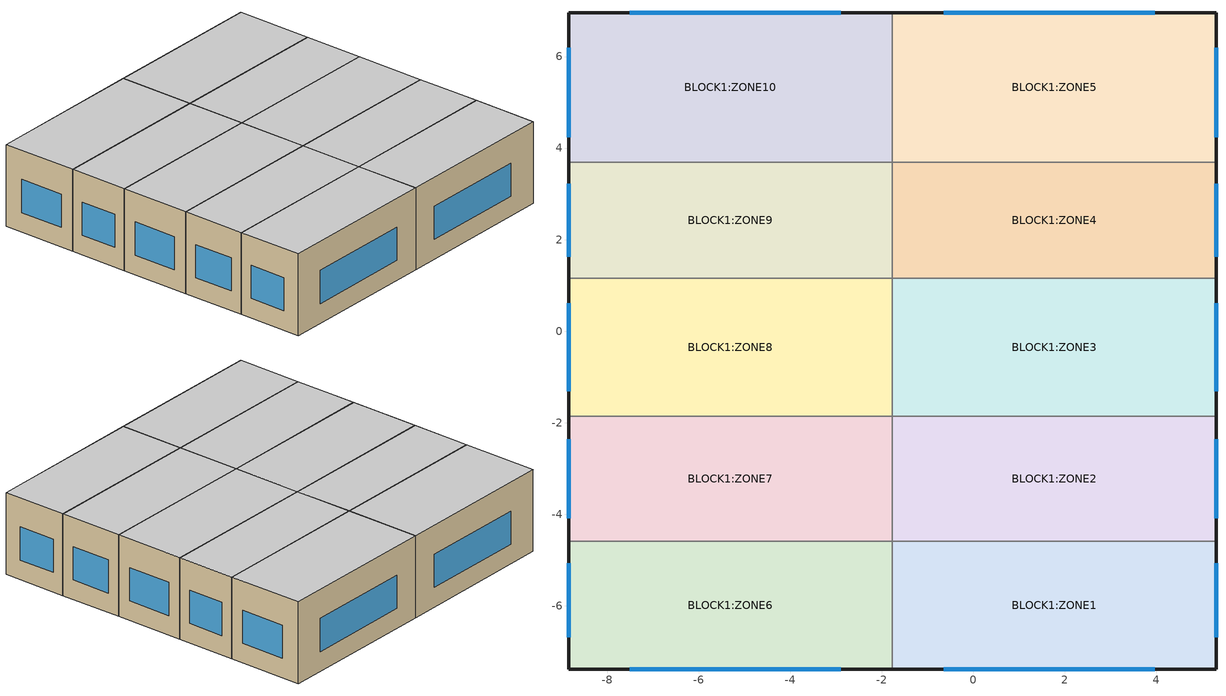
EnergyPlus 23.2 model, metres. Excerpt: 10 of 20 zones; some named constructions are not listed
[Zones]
BLOCK1:ZONE6
 floor ground (Project ground floor): -1.77,-7.38 -8.84,-7.38 -8.84,-4.59 -1.77,-4.59 z0
 wall outside (Project wall): -8.84,-4.59 -8.84,-7.38 -1.77,-7.38 z0:3.5
 wall to BLOCK1:ZONE1 (Project partition): -1.77,-7.38 -1.77,-4.59 z0:3.5
 wall to BLOCK1:ZONE7 (Project partition): -1.77,-4.59 -8.84,-4.59 z0:3.5
 window (Project external glazing - 1001): -8.84,-5.07 -8.84,-6.69 / -7.5,-7.38 -2.89,-7.38 z0.84:2.26
 ceiling to BLOCK2:ZONE6 (Project internal floor_Reversed): -8.84,-7.38 -1.77,-7.38 -1.77,-4.59 -8.84,-4.59 z3.5
BLOCK1:ZONE1
 floor ground (Project ground floor): 5.3,-7.38 -1.77,-7.38 -1.77,-4.59 5.3,-4.59 z0
 wall outside (Project wall): -1.77,-7.38 5.3,-7.38 5.3,-4.59 z0:3.5
 wall to BLOCK1:ZONE2 (Project partition): 5.3,-4.59 -1.77,-4.59 z0:3.5
 window (Project external glazing - 1001): 5.3,-6.69 5.3,-5.07 / -0.65,-7.38 3.96,-7.38 z0.84:2.26
 ceiling to BLOCK2:ZONE1 (Project internal floor_Reversed): -1.77,-7.38 5.3,-7.38 5.3,-4.59 -1.77,-4.59 z3.5
BLOCK1:ZONE7
 floor ground (Project ground floor): -1.77,-4.59 -8.84,-4.59 -8.84,-1.86 -1.77,-1.86 z0
 wall outside (Project wall): -8.84,-1.86 -8.84,-4.59 z0:3.5
 wall to BLOCK1:ZONE2 (Project partition): -1.77,-4.59 -1.77,-1.86 z0:3.5
 wall to BLOCK1:ZONE8 (Project partition): -1.77,-1.86 -8.84,-1.86 z0:3.5
 window (Project external glazing - 1001): -8.84,-2.36 -8.84,-4.09 z0.84:2.26
 ceiling to BLOCK2:ZONE7 (Project internal floor_Reversed): -8.84,-4.59 -1.77,-4.59 -1.77,-1.86 -8.84,-1.86 z3.5
BLOCK1:ZONE2
 floor ground (Project ground floor): 5.3,-4.59 -1.77,-4.59 -1.77,-1.86 5.3,-1.86 z0
 wall outside (Project wall): 5.3,-4.59 5.3,-1.86 z0:3.5
 wall to BLOCK1:ZONE3 (Project partition): 5.3,-1.86 -1.77,-1.86 z0:3.5
 window (Project external glazing - 1001): 5.3,-4.09 5.3,-2.36 z0.84:2.26
 ceiling to BLOCK2:ZONE2 (Project internal floor_Reversed): -1.77,-4.59 5.3,-4.59 5.3,-1.86 -1.77,-1.86 z3.5
BLOCK1:ZONE8
 floor ground (Project ground floor): -1.77,-1.86 -8.84,-1.86 -8.84,1.16 -1.77,1.16 z0
 wall outside (Project wall): -8.84,1.16 -8.84,-1.86 z0:3.5
 wall to BLOCK1:ZONE3 (Project partition): -1.77,-1.86 -1.77,1.16 z0:3.5
 wall to BLOCK1:ZONE9 (Project partition): -1.77,1.16 -8.84,1.16 z0:3.5
 window (Project external glazing - 1001): -8.84,0.61 -8.84,-1.31 z0.84:2.26
 ceiling to BLOCK2:ZONE8 (Project internal floor_Reversed): -8.84,-1.86 -1.77,-1.86 -1.77,1.16 -8.84,1.16 z3.5
BLOCK1:ZONE3
 floor ground (Project ground floor): 5.3,-1.86 -1.77,-1.86 -1.77,1.16 5.3,1.16 z0
 wall outside (Project wall): 5.3,-1.86 5.3,1.16 z0:3.5
 wall to BLOCK1:ZONE4 (Project partition): 5.3,1.16 -1.77,1.16 z0:3.5
 window (Project external glazing - 1001): 5.3,-1.31 5.3,0.61 z0.84:2.26
 ceiling to BLOCK2:ZONE3 (Project internal floor_Reversed): -1.77,-1.86 5.3,-1.86 5.3,1.16 -1.77,1.16 z3.5
BLOCK1:ZONE9
 floor ground (Project ground floor): -1.77,1.16 -8.84,1.16 -8.84,3.69 -1.77,3.69 z0
 wall outside (Project wall): -8.84,3.69 -8.84,1.16 z0:3.5
 wall to BLOCK1:ZONE4 (Project partition): -1.77,1.16 -1.77,3.69 z0:3.5
 wall to BLOCK1:ZONE10 (Project partition): -1.77,3.69 -8.84,3.69 z0:3.5
 window (Project external glazing - 1001): -8.84,3.22 -8.84,1.63 z0.84:2.26
 ceiling to BLOCK2:ZONE9 (Project internal floor_Reversed): -8.84,1.16 -1.77,1.16 -1.77,3.69 -8.84,3.69 z3.5
BLOCK1:ZONE4
 floor ground (Project ground floor): 5.3,1.16 -1.77,1.16 -1.77,3.69 5.3,3.69 z0
 wall outside (Project wall): 5.3,1.16 5.3,3.69 z0:3.5
 wall to BLOCK1:ZONE5 (Project partition): 5.3,3.69 -1.77,3.69 z0:3.5
 window (Project external glazing - 1001): 5.3,1.63 5.3,3.22 z0.84:2.26
 ceiling to BLOCK2:ZONE4 (Project internal floor_Reversed): -1.77,1.16 5.3,1.16 5.3,3.69 -1.77,3.69 z3.5
BLOCK1:ZONE10
 floor ground (Project ground floor): -1.77,3.69 -8.84,3.69 -8.84,6.96 -1.77,6.96 z0
 wall outside (Project wall): -1.77,6.96 -8.84,6.96 -8.84,3.69 z0:3.5
 wall to BLOCK1:ZONE5 (Project partition): -1.77,3.69 -1.77,6.96 z0:3.5
 window (Project external glazing - 1001): -2.89,6.96 -7.5,6.96 / -8.84,6.19 -8.84,4.24 z0.84:2.26
 ceiling to BLOCK2:ZONE10 (Project internal floor_Reversed): -8.84,3.69 -1.77,3.69 -1.77,6.96 -8.84,6.96 z3.5
BLOCK1:ZONE5
 floor ground (Project ground floor): 5.3,3.69 -1.77,3.69 -1.77,6.96 5.3,6.96 z0
 wall outside (Project wall): 5.3,3.69 5.3,6.96 -1.77,6.96 z0:3.5
 window (Project external glazing - 1001): 5.3,4.24 5.3,6.19 / 3.96,6.96 -0.65,6.96 z0.84:2.26
 ceiling to BLOCK2:ZONE5 (Project internal floor_Reversed): -1.77,3.69 5.3,3.69 5.3,6.96 -1.77,6.96 z3.5
[ENERGYMANAGEMENTSYSTEM:PROGRAM]
SetGeoVarBLOCK2_ZONE2: set ZoneFloorArea_BLOCK2_ZONE2 = ZFA_BLOCK2_ZONE2/2; set ZoneAirVolume_BLOCK2_ZONE2 = ZAV_BLOCK2_ZONE2/2
CountHoursNoApp_BLOCK2_ZONE8: if (BLOCK2_ZONE8_OpT <= ACSTnoTol); if (BLOCK2_ZONE8_OpT >= AHSTnoTol); set ComfHoursNoApp_BLOCK2_ZONE8 = 1*ZoneTimeStep; if Occ_count_BLOCK2_ZONE8; set OccComfHoursNoApp_BLOCK2_ZONE8 = 1*ZoneTimeStep; else; set OccComfHoursNoApp_BLOCK2_ZONE8 = 0; endif; else; set ComfHoursNoApp_BLOCK2_ZONE8 = 0; endif; else; set ComfHoursNoApp_BLOCK2_ZONE8 = 0; endif; if Occ_count_BLOCK2_ZONE8 > 0; set OccHours_BLOCK2_ZONE8 = 1*ZoneTimeStep; else; set OccHours_BLOCK2_ZONE8 = 0; endif
SetGeoVarBLOCK2_ZONE8: set ZoneFloorArea_BLOCK2_ZONE8 = ZFA_BLOCK2_ZONE8/2; set ZoneAirVolume_BLOCK2_ZONE8 = ZAV_BLOCK2_ZONE8/2
CountHoursNoApp_BLOCK2_ZONE3: if (BLOCK2_ZONE3_OpT <= ACSTnoTol); if (BLOCK2_ZONE3_OpT >= AHSTnoTol); set ComfHoursNoApp_BLOCK2_ZONE3 = 1*ZoneTimeStep; if Occ_count_BLOCK2_ZONE3; set OccComfHoursNoApp_BLOCK2_ZONE3 = 1*ZoneTimeStep; else; set OccComfHoursNoApp_BLOCK2_ZONE3 = 0; endif; else; set ComfHoursNoApp_BLOCK2_ZONE3 = 0; endif; else; set ComfHoursNoApp_BLOCK2_ZONE3 = 0; endif; if Occ_count_BLOCK2_ZONE3 > 0; set OccHours_BLOCK2_ZONE3 = 1*ZoneTimeStep; else; set OccHours_BLOCK2_ZONE3 = 0; endif
SetGeoVarBLOCK2_ZONE3: set ZoneFloorArea_BLOCK2_ZONE3 = ZFA_BLOCK2_ZONE3/2; set ZoneAirVolume_BLOCK2_ZONE3 = ZAV_BLOCK2_ZONE3/2
CountHoursNoApp_BLOCK2_ZONE9: if (BLOCK2_ZONE9_OpT <= ACSTnoTol); if (BLOCK2_ZONE9_OpT >= AHSTnoTol); set ComfHoursNoApp_BLOCK2_ZONE9 = 1*ZoneTimeStep; if Occ_count_BLOCK2_ZONE9; set OccComfHoursNoApp_BLOCK2_ZONE9 = 1*ZoneTimeStep; else; set OccComfHoursNoApp_BLOCK2_ZONE9 = 0; endif; else; set ComfHoursNoApp_BLOCK2_ZONE9 = 0; endif; else; set ComfHoursNoApp_BLOCK2_ZONE9 = 0; endif; if Occ_count_BLOCK2_ZONE9 > 0; set OccHours_BLOCK2_ZONE9 = 1*ZoneTimeStep; else; set OccHours_BLOCK2_ZONE9 = 0; endif
SetGeoVarBLOCK2_ZONE9: set ZoneFloorArea_BLOCK2_ZONE9 = ZFA_BLOCK2_ZONE9/2; set ZoneAirVolume_BLOCK2_ZONE9 = ZAV_BLOCK2_ZONE9/2
CountHoursNoApp_BLOCK2_ZONE4: if (BLOCK2_ZONE4_OpT <= ACSTnoTol); if (BLOCK2_ZONE4_OpT >= AHSTnoTol); set ComfHoursNoApp_BLOCK2_ZONE4 = 1*ZoneTimeStep; if Occ_count_BLOCK2_ZONE4; set OccComfHoursNoApp_BLOCK2_ZONE4 = 1*ZoneTimeStep; else; set OccComfHoursNoApp_BLOCK2_ZONE4 = 0; endif; else; set ComfHoursNoApp_BLOCK2_ZONE4 = 0; endif; else; set ComfHoursNoApp_BLOCK2_ZONE4 = 0; endif; if Occ_count_BLOCK2_ZONE4 > 0; set OccHours_BLOCK2_ZONE4 = 1*ZoneTimeStep; else; set OccHours_BLOCK2_ZONE4 = 0; endif
SetGeoVarBLOCK2_ZONE4: set ZoneFloorArea_BLOCK2_ZONE4 = ZFA_BLOCK2_ZONE4/2; set ZoneAirVolume_BLOCK2_ZONE4 = ZAV_BLOCK2_ZONE4/2
CountHoursNoApp_BLOCK2_ZONE10: if (BLOCK2_ZONE10_OpT <= ACSTnoTol); if (BLOCK2_ZONE10_OpT >= AHSTnoTol); set ComfHoursNoApp_BLOCK2_ZONE10 = 1*ZoneTimeStep; if Occ_count_BLOCK2_ZONE10; set OccComfHoursNoApp_BLOCK2_ZONE10 = 1*ZoneTimeStep; else; set OccComfHoursNoApp_BLOCK2_ZONE10 = 0; endif; else; set ComfHoursNoApp_BLOCK2_ZONE10 = 0; endif; else; set ComfHoursNoApp_BLOCK2_ZONE10 = 0; endif; if Occ_count_BLOCK2_ZONE10 > 0; set OccHours_BLOCK2_ZONE10 = 1*ZoneTimeStep; else; set OccHours_BLOCK2_ZONE10 = 0; endif
SetGeoVarBLOCK2_ZONE10: set ZoneFloorArea_BLOCK2_ZONE10 = ZFA_BLOCK2_ZONE10/2; set ZoneAirVolume_BLOCK2_ZONE10 = ZAV_BLOCK2_ZONE10/2
CountHoursNoApp_BLOCK2_ZONE5: if (BLOCK2_ZONE5_OpT <= ACSTnoTol); if (BLOCK2_ZONE5_OpT >= AHSTnoTol); set ComfHoursNoApp_BLOCK2_ZONE5 = 1*ZoneTimeStep; if Occ_count_BLOCK2_ZONE5; set OccComfHoursNoApp_BLOCK2_ZONE5 = 1*ZoneTimeStep; else; set OccComfHoursNoApp_BLOCK2_ZONE5 = 0; endif; else; set ComfHoursNoApp_BLOCK2_ZONE5 = 0; endif; else; set ComfHoursNoApp_BLOCK2_ZONE5 = 0; endif; if Occ_count_BLOCK2_ZONE5 > 0; set OccHours_BLOCK2_ZONE5 = 1*ZoneTimeStep; else; set OccHours_BLOCK2_ZONE5 = 0; endif
SetGeoVarBLOCK2_ZONE5: set ZoneFloorArea_BLOCK2_ZONE5 = ZFA_BLOCK2_ZONE5/2; set ZoneAirVolume_BLOCK2_ZONE5 = ZAV_BLOCK2_ZONE5/2
SetInputData: set ComfStand = 2; set CAT = 80; set ComfMod = 3; set HVACmode = 2; set VentCtrl = 0; set VSToffset = 0.0; set MinOToffset = 50.0; set MaxWindSpeed = 50.0; set ACSTtol = -0.1; set AHSTtol = 0.1; set CoolSeasonStart = 121; set CoolSeasonEnd = 274
SetVOFinputData: set MaxTempDiffVOF = 7.5; set MinTempDiffVOF = 0; set MultiplierVOF = 0.25
SetVST: set MinOutTemp = roundedAHST - MinOToffset; if (VentCtrl == 0) || (VentCtrl==2); if ComfStand == 0; if (CurrentTime < 7); set VST = (roundedACST+roundedAHST)/2+VSToffset; elseif (CurrentTime < 15); set VST = 22.5+VSToffset; elseif (CurrentTime < 23); set VST = (roundedACST+roundedAHST)/2+VSToffset; elseif (CurrentTime < 24); set VST = (roundedACST+roundedAHST)/2+VSToffset; endif; elseif ComfStand == 1 || ComfStand == 10; if (RMOT >= AHSTall) && (RMOT <= ACSTaul); set VST = ComfTemp+VSToffset; else; set VST = (roundedACST+roundedAHST)/2+VSToffset; endif; elseif ComfStand == 4 || ComfStand == 5 || ComfStand == 6; if (PMOT >= AHSTall) && (PMOT <= ACSTaul); set VST = (roundedACST+roundedAHST)/2+VSToffset; else; set VST = 0; endif; else; if (PMOT >= AHSTall) && (PMOT <= ACSTaul); set VST = ComfTemp+VSToffset; else; set VST = (roundedACST+roundedAHST)/2+VSToffset; endif; endif; elseif (VentCtrl == 1) || (VentCtrl==3); set VST = roundedAHST+VSToffset; endif
ApplyAST_BLOCK1_ZONE6: if BLOCK1_ZONE6_CoolCoil==0; if BLOCK1_ZONE6_HeatCoil==0; set NoH_NoC_reqs = 1; else; set NoH_NoC_reqs = 0; endif; else; set NoH_NoC_reqs = 0; endif; if BLOCK1_ZONE6_OpT<roundedACST; if BLOCK1_ZONE6_WindSpeed <= MaxWindSpeed; if BLOCK1_ZONE6_OutT>MinOutTemp; if BLOCK1_ZONE6_OutT < BLOCK1_ZONE6_OpT; set meets_base_reqs = 1; else; set meets_base_reqs = 0; endif; else; set meets_base_reqs = 0; endif; else; set meets_base_reqs = 0; endif; else; set meets_base_reqs = 0; endif; if (NoH_NoC_reqs == 1) && (meets_base_reqs == 1); if BLOCK1_ZONE6_OpT>VST; set Ventilates_HVACmode2_BLOCK1_ZONE6 = 1; else; set Ventilates_HVACmode2_BLOCK1_ZONE6 = 0; endif; else; set Ventilates_HVACmode2_BLOCK1_ZONE6 = 0; endif; if VentCtrl == 0; if BLOCK1_ZONE6_OutT < BLOCK1_ZONE6_OpT; if BLOCK1_ZONE6_OutT>MinOutTemp; if BLOCK1_ZONE6_OpT > VST; if BLOCK1_ZONE6_WindSpeed <= MaxWindSpeed; set Ventilates_HVACmode1_BLOCK1_ZONE6 = 1; else; set Ventilates_HVACmode1_BLOCK1_ZONE6 = 0; endif; else; set Ventilates_HVACmode1_BLOCK1_ZONE6 = 0; endif; else; set Ventilates_HVACmode1_BLOCK1_ZONE6 = 0; endif; else; set Ventilates_HVACmode1_BLOCK1_ZONE6 = 0; endif; elseif VentCtrl == 1; if BLOCK1_ZONE6_OutT<BLOCK1_ZONE6_OpT; if BLOCK1_ZONE6_OutT>MinOutTemp; if BLOCK1_ZONE6_OpT > ACSTnoTol; if BLOCK1_ZONE6_WindSpeed <= MaxWindSpeed; set Ventilates_HVACmode1_BLOCK1_ZONE6 = 1; else; set Ventilates_HVACmode1_BLOCK1_ZONE6 = 0; endif; else; set Ventilates_HVACmode1_BLOCK1_ZONE6 = 0; endif; else; set Ventilates_HVACmode1_BLOCK1_ZONE6 = 0; endif; else; set Ventilates_HVACmode1_BLOCK1_ZONE6 = 0; endif; endif; if HVACmode == 0; if Occ_count_BLOCK1_ZONE6 == 0; Set ACST_Act_BLOCK1_ZONE6 = 100; Set AHST_Act_BLOCK1_ZONE6 = -100; else; set ACST_Act_BLOCK1_ZONE6 = roundedACST; set AHST_Act_BLOCK1_ZONE6 = roundedAHST; endif; elseif HVACmode == 1; Set ACST_Act_BLOCK1_ZONE6 = 100; Set AHST_Act_BLOCK1_ZONE6 = -100; if Ventilates_HVACmode1_BLOCK1_ZONE6 == 1 && Occ_count_BLOCK1_ZONE6 > 0; set VentHours_BLOCK1_ZONE6 = 1*ZoneTimeStep; else; set VentHours_BLOCK1_ZONE6 = 0; endif; elseif HVACmode == 2; if Occ_count_BLOCK1_ZONE6 == 0; Set ACST_Act_BLOCK1_ZONE6 = 100; Set AHST_Act_BLOCK1_ZONE6 = -100; set VentHours_BLOCK1_ZONE6 = 0; else; if Ventilates_HVACmode2_BLOCK1_ZONE6 == 1; set VentHours_BLOCK1_ZONE6 = 1*ZoneTimeStep; elseif Ventilates_HVACmode2_BLOCK1_ZONE6 == 0; set VentHours_BLOCK1_ZONE6 = 0; set ACST_Act_BLOCK1_ZONE6 = roundedACST; set AHST_Act_BLOCK1_ZONE6 = roundedAHST; endif; endif; endif
ApplyAST_BLOCK1_ZONE1; ApplyAST_BLOCK1_ZONE1: if BLOCK1_ZONE1_CoolCoil==0; if BLOCK1_ZONE1_HeatCoil==0; set NoH_NoC_reqs = 1; else; set NoH_NoC_reqs = 0; endif; else; set NoH_NoC_reqs = 0; endif; if BLOCK1_ZONE1_OpT<roundedACST; if BLOCK1_ZONE1_WindSpeed <= MaxWindSpeed; if BLOCK1_ZONE1_OutT>MinOutTemp; if BLOCK1_ZONE1_OutT < BLOCK1_ZONE1_OpT; set meets_base_reqs = 1; else; set meets_base_reqs = 0; endif; else; set meets_base_reqs = 0; endif; else; set meets_base_reqs = 0; endif; else; set meets_base_reqs = 0; endif; if (NoH_NoC_reqs == 1) && (meets_base_reqs == 1); if BLOCK1_ZONE1_OpT>VST; set Ventilates_HVACmode2_BLOCK1_ZONE1 = 1; else; set Ventilates_HVACmode2_BLOCK1_ZONE1 = 0; endif; else; set Ventilates_HVACmode2_BLOCK1_ZONE1 = 0; endif; if VentCtrl == 0; if BLOCK1_ZONE1_OutT < BLOCK1_ZONE1_OpT; if BLOCK1_ZONE1_OutT>MinOutTemp; if BLOCK1_ZONE1_OpT > VST; if BLOCK1_ZONE1_WindSpeed <= MaxWindSpeed; set Ventilates_HVACmode1_BLOCK1_ZONE1 = 1; else; set Ventilates_HVACmode1_BLOCK1_ZONE1 = 0; endif; else; set Ventilates_HVACmode1_BLOCK1_ZONE1 = 0; endif; else; set Ventilates_HVACmode1_BLOCK1_ZONE1 = 0; endif; else; set Ventilates_HVACmode1_BLOCK1_ZONE1 = 0; endif; elseif VentCtrl == 1; if BLOCK1_ZONE1_OutT<BLOCK1_ZONE1_OpT; if BLOCK1_ZONE1_OutT>MinOutTemp; if BLOCK1_ZONE1_OpT > ACSTnoTol; if BLOCK1_ZONE1_WindSpeed <= MaxWindSpeed; set Ventilates_HVACmode1_BLOCK1_ZONE1 = 1; else; set Ventilates_HVACmode1_BLOCK1_ZONE1 = 0; endif; else; set Ventilates_HVACmode1_BLOCK1_ZONE1 = 0; endif; else; set Ventilates_HVACmode1_BLOCK1_ZONE1 = 0; endif; else; set Ventilates_HVACmode1_BLOCK1_ZONE1 = 0; endif; endif; if HVACmode == 0; if Occ_count_BLOCK1_ZONE1 == 0; Set ACST_Act_BLOCK1_ZONE1 = 100; Set AHST_Act_BLOCK1_ZONE1 = -100; else; set ACST_Act_BLOCK1_ZONE1 = roundedACST; set AHST_Act_BLOCK1_ZONE1 = roundedAHST; endif; elseif HVACmode == 1; Set ACST_Act_BLOCK1_ZONE1 = 100; Set AHST_Act_BLOCK1_ZONE1 = -100; if Ventilates_HVACmode1_BLOCK1_ZONE1 == 1 && Occ_count_BLOCK1_ZONE1 > 0; set VentHours_BLOCK1_ZONE1 = 1*ZoneTimeStep; else; set VentHours_BLOCK1_ZONE1 = 0; endif; elseif HVACmode == 2; if Occ_count_BLOCK1_ZONE1 == 0; Set ACST_Act_BLOCK1_ZONE1 = 100; Set AHST_Act_BLOCK1_ZONE1 = -100; set VentHours_BLOCK1_ZONE1 = 0; else; if Ventilates_HVACmode2_BLOCK1_ZONE1 == 1; set VentHours_BLOCK1_ZONE1 = 1*ZoneTimeStep; elseif Ventilates_HVACmode2_BLOCK1_ZONE1 == 0; set VentHours_BLOCK1_ZONE1 = 0; set ACST_Act_BLOCK1_ZONE1 = roundedACST; set AHST_Act_BLOCK1_ZONE1 = roundedAHST; endif; endif; endif
ApplyAST_BLOCK1_ZONE7: if BLOCK1_ZONE7_CoolCoil==0; if BLOCK1_ZONE7_HeatCoil==0; set NoH_NoC_reqs = 1; else; set NoH_NoC_reqs = 0; endif; else; set NoH_NoC_reqs = 0; endif; if BLOCK1_ZONE7_OpT<roundedACST; if BLOCK1_ZONE7_WindSpeed <= MaxWindSpeed; if BLOCK1_ZONE7_OutT>MinOutTemp; if BLOCK1_ZONE7_OutT < BLOCK1_ZONE7_OpT; set meets_base_reqs = 1; else; set meets_base_reqs = 0; endif; else; set meets_base_reqs = 0; endif; else; set meets_base_reqs = 0; endif; else; set meets_base_reqs = 0; endif; if (NoH_NoC_reqs == 1) && (meets_base_reqs == 1); if BLOCK1_ZONE7_OpT>VST; set Ventilates_HVACmode2_BLOCK1_ZONE7 = 1; else; set Ventilates_HVACmode2_BLOCK1_ZONE7 = 0; endif; else; set Ventilates_HVACmode2_BLOCK1_ZONE7 = 0; endif; if VentCtrl == 0; if BLOCK1_ZONE7_OutT < BLOCK1_ZONE7_OpT; if BLOCK1_ZONE7_OutT>MinOutTemp; if BLOCK1_ZONE7_OpT > VST; if BLOCK1_ZONE7_WindSpeed <= MaxWindSpeed; set Ventilates_HVACmode1_BLOCK1_ZONE7 = 1; else; set Ventilates_HVACmode1_BLOCK1_ZONE7 = 0; endif; else; set Ventilates_HVACmode1_BLOCK1_ZONE7 = 0; endif; else; set Ventilates_HVACmode1_BLOCK1_ZONE7 = 0; endif; else; set Ventilates_HVACmode1_BLOCK1_ZONE7 = 0; endif; elseif VentCtrl == 1; if BLOCK1_ZONE7_OutT<BLOCK1_ZONE7_OpT; if BLOCK1_ZONE7_OutT>MinOutTemp; if BLOCK1_ZONE7_OpT > ACSTnoTol; if BLOCK1_ZONE7_WindSpeed <= MaxWindSpeed; set Ventilates_HVACmode1_BLOCK1_ZONE7 = 1; else; set Ventilates_HVACmode1_BLOCK1_ZONE7 = 0; endif; else; set Ventilates_HVACmode1_BLOCK1_ZONE7 = 0; endif; else; set Ventilates_HVACmode1_BLOCK1_ZONE7 = 0; endif; else; set Ventilates_HVACmode1_BLOCK1_ZONE7 = 0; endif; endif; if HVACmode == 0; if Occ_count_BLOCK1_ZONE7 == 0; Set ACST_Act_BLOCK1_ZONE7 = 100; Set AHST_Act_BLOCK1_ZONE7 = -100; else; set ACST_Act_BLOCK1_ZONE7 = roundedACST; set AHST_Act_BLOCK1_ZONE7 = roundedAHST; endif; elseif HVACmode == 1; Set ACST_Act_BLOCK1_ZONE7 = 100; Set AHST_Act_BLOCK1_ZONE7 = -100; if Ventilates_HVACmode1_BLOCK1_ZONE7 == 1 && Occ_count_BLOCK1_ZONE7 > 0; set VentHours_BLOCK1_ZONE7 = 1*ZoneTimeStep; else; set VentHours_BLOCK1_ZONE7 = 0; endif; elseif HVACmode == 2; if Occ_count_BLOCK1_ZONE7 == 0; Set ACST_Act_BLOCK1_ZONE7 = 100; Set AHST_Act_BLOCK1_ZONE7 = -100; set VentHours_BLOCK1_ZONE7 = 0; else; if Ventilates_HVACmode2_BLOCK1_ZONE7 == 1; set VentHours_BLOCK1_ZONE7 = 1*ZoneTimeStep; elseif Ventilates_HVACmode2_BLOCK1_ZONE7 == 0; set VentHours_BLOCK1_ZONE7 = 0; set ACST_Act_BLOCK1_ZONE7 = roundedACST; set AHST_Act_BLOCK1_ZONE7 = roundedAHST; endif; endif; endif
ApplyAST_BLOCK1_ZONE2: if BLOCK1_ZONE2_CoolCoil==0; if BLOCK1_ZONE2_HeatCoil==0; set NoH_NoC_reqs = 1; else; set NoH_NoC_reqs = 0; endif; else; set NoH_NoC_reqs = 0; endif; if BLOCK1_ZONE2_OpT<roundedACST; if BLOCK1_ZONE2_WindSpeed <= MaxWindSpeed; if BLOCK1_ZONE2_OutT>MinOutTemp; if BLOCK1_ZONE2_OutT < BLOCK1_ZONE2_OpT; set meets_base_reqs = 1; else; set meets_base_reqs = 0; endif; else; set meets_base_reqs = 0; endif; else; set meets_base_reqs = 0; endif; else; set meets_base_reqs = 0; endif; if (NoH_NoC_reqs == 1) && (meets_base_reqs == 1); if BLOCK1_ZONE2_OpT>VST; set Ventilates_HVACmode2_BLOCK1_ZONE2 = 1; else; set Ventilates_HVACmode2_BLOCK1_ZONE2 = 0; endif; else; set Ventilates_HVACmode2_BLOCK1_ZONE2 = 0; endif; if VentCtrl == 0; if BLOCK1_ZONE2_OutT < BLOCK1_ZONE2_OpT; if BLOCK1_ZONE2_OutT>MinOutTemp; if BLOCK1_ZONE2_OpT > VST; if BLOCK1_ZONE2_WindSpeed <= MaxWindSpeed; set Ventilates_HVACmode1_BLOCK1_ZONE2 = 1; else; set Ventilates_HVACmode1_BLOCK1_ZONE2 = 0; endif; else; set Ventilates_HVACmode1_BLOCK1_ZONE2 = 0; endif; else; set Ventilates_HVACmode1_BLOCK1_ZONE2 = 0; endif; else; set Ventilates_HVACmode1_BLOCK1_ZONE2 = 0; endif; elseif VentCtrl == 1; if BLOCK1_ZONE2_OutT<BLOCK1_ZONE2_OpT; if BLOCK1_ZONE2_OutT>MinOutTemp; if BLOCK1_ZONE2_OpT > ACSTnoTol; if BLOCK1_ZONE2_WindSpeed <= MaxWindSpeed; set Ventilates_HVACmode1_BLOCK1_ZONE2 = 1; else; set Ventilates_HVACmode1_BLOCK1_ZONE2 = 0; endif; else; set Ventilates_HVACmode1_BLOCK1_ZONE2 = 0; endif; else; set Ventilates_HVACmode1_BLOCK1_ZONE2 = 0; endif; else; set Ventilates_HVACmode1_BLOCK1_ZONE2 = 0; endif; endif; if HVACmode == 0; if Occ_count_BLOCK1_ZONE2 == 0; Set ACST_Act_BLOCK1_ZONE2 = 100; Set AHST_Act_BLOCK1_ZONE2 = -100; else; set ACST_Act_BLOCK1_ZONE2 = roundedACST; set AHST_Act_BLOCK1_ZONE2 = roundedAHST; endif; elseif HVACmode == 1; Set ACST_Act_BLOCK1_ZONE2 = 100; Set AHST_Act_BLOCK1_ZONE2 = -100; if Ventilates_HVACmode1_BLOCK1_ZONE2 == 1 && Occ_count_BLOCK1_ZONE2 > 0; set VentHours_BLOCK1_ZONE2 = 1*ZoneTimeStep; else; set VentHours_BLOCK1_ZONE2 = 0; endif; elseif HVACmode == 2; if Occ_count_BLOCK1_ZONE2 == 0; Set ACST_Act_BLOCK1_ZONE2 = 100; Set AHST_Act_BLOCK1_ZONE2 = -100; set VentHours_BLOCK1_ZONE2 = 0; else; if Ventilates_HVACmode2_BLOCK1_ZONE2 == 1; set VentHours_BLOCK1_ZONE2 = 1*ZoneTimeStep; elseif Ventilates_HVACmode2_BLOCK1_ZONE2 == 0; set VentHours_BLOCK1_ZONE2 = 0; set ACST_Act_BLOCK1_ZONE2 = roundedACST; set AHST_Act_BLOCK1_ZONE2 = roundedAHST; endif; endif; endif
ApplyAST_BLOCK1_ZONE8: if BLOCK1_ZONE8_CoolCoil==0; if BLOCK1_ZONE8_HeatCoil==0; set NoH_NoC_reqs = 1; else; set NoH_NoC_reqs = 0; endif; else; set NoH_NoC_reqs = 0; endif; if BLOCK1_ZONE8_OpT<roundedACST; if BLOCK1_ZONE8_WindSpeed <= MaxWindSpeed; if BLOCK1_ZONE8_OutT>MinOutTemp; if BLOCK1_ZONE8_OutT < BLOCK1_ZONE8_OpT; set meets_base_reqs = 1; else; set meets_base_reqs = 0; endif; else; set meets_base_reqs = 0; endif; else; set meets_base_reqs = 0; endif; else; set meets_base_reqs = 0; endif; if (NoH_NoC_reqs == 1) && (meets_base_reqs == 1); if BLOCK1_ZONE8_OpT>VST; set Ventilates_HVACmode2_BLOCK1_ZONE8 = 1; else; set Ventilates_HVACmode2_BLOCK1_ZONE8 = 0; endif; else; set Ventilates_HVACmode2_BLOCK1_ZONE8 = 0; endif; if VentCtrl == 0; if BLOCK1_ZONE8_OutT < BLOCK1_ZONE8_OpT; if BLOCK1_ZONE8_OutT>MinOutTemp; if BLOCK1_ZONE8_OpT > VST; if BLOCK1_ZONE8_WindSpeed <= MaxWindSpeed; set Ventilates_HVACmode1_BLOCK1_ZONE8 = 1; else; set Ventilates_HVACmode1_BLOCK1_ZONE8 = 0; endif; else; set Ventilates_HVACmode1_BLOCK1_ZONE8 = 0; endif; else; set Ventilates_HVACmode1_BLOCK1_ZONE8 = 0; endif; else; set Ventilates_HVACmode1_BLOCK1_ZONE8 = 0; endif; elseif VentCtrl == 1; if BLOCK1_ZONE8_OutT<BLOCK1_ZONE8_OpT; if BLOCK1_ZONE8_OutT>MinOutTemp; if BLOCK1_ZONE8_OpT > ACSTnoTol; if BLOCK1_ZONE8_WindSpeed <= MaxWindSpeed; set Ventilates_HVACmode1_BLOCK1_ZONE8 = 1; else; set Ventilates_HVACmode1_BLOCK1_ZONE8 = 0; endif; else; set Ventilates_HVACmode1_BLOCK1_ZONE8 = 0; endif; else; set Ventilates_HVACmode1_BLOCK1_ZONE8 = 0; endif; else; set Ventilates_HVACmode1_BLOCK1_ZONE8 = 0; endif; endif; if HVACmode == 0; if Occ_count_BLOCK1_ZONE8 == 0; Set ACST_Act_BLOCK1_ZONE8 = 100; Set AHST_Act_BLOCK1_ZONE8 = -100; else; set ACST_Act_BLOCK1_ZONE8 = roundedACST; set AHST_Act_BLOCK1_ZONE8 = roundedAHST; endif; elseif HVACmode == 1; Set ACST_Act_BLOCK1_ZONE8 = 100; Set AHST_Act_BLOCK1_ZONE8 = -100; if Ventilates_HVACmode1_BLOCK1_ZONE8 == 1 && Occ_count_BLOCK1_ZONE8 > 0; set VentHours_BLOCK1_ZONE8 = 1*ZoneTimeStep; else; set VentHours_BLOCK1_ZONE8 = 0; endif; elseif HVACmode == 2; if Occ_count_BLOCK1_ZONE8 == 0; Set ACST_Act_BLOCK1_ZONE8 = 100; Set AHST_Act_BLOCK1_ZONE8 = -100; set VentHours_BLOCK1_ZONE8 = 0; else; if Ventilates_HVACmode2_BLOCK1_ZONE8 == 1; set VentHours_BLOCK1_ZONE8 = 1*ZoneTimeStep; elseif Ventilates_HVACmode2_BLOCK1_ZONE8 == 0; set VentHours_BLOCK1_ZONE8 = 0; set ACST_Act_BLOCK1_ZONE8 = roundedACST; set AHST_Act_BLOCK1_ZONE8 = roundedAHST; endif; endif; endif
ApplyAST_BLOCK1_ZONE3: if BLOCK1_ZONE3_CoolCoil==0; if BLOCK1_ZONE3_HeatCoil==0; set NoH_NoC_reqs = 1; else; set NoH_NoC_reqs = 0; endif; else; set NoH_NoC_reqs = 0; endif; if BLOCK1_ZONE3_OpT<roundedACST; if BLOCK1_ZONE3_WindSpeed <= MaxWindSpeed; if BLOCK1_ZONE3_OutT>MinOutTemp; if BLOCK1_ZONE3_OutT < BLOCK1_ZONE3_OpT; set meets_base_reqs = 1; else; set meets_base_reqs = 0; endif; else; set meets_base_reqs = 0; endif; else; set meets_base_reqs = 0; endif; else; set meets_base_reqs = 0; endif; if (NoH_NoC_reqs == 1) && (meets_base_reqs == 1); if BLOCK1_ZONE3_OpT>VST; set Ventilates_HVACmode2_BLOCK1_ZONE3 = 1; else; set Ventilates_HVACmode2_BLOCK1_ZONE3 = 0; endif; else; set Ventilates_HVACmode2_BLOCK1_ZONE3 = 0; endif; if VentCtrl == 0; if BLOCK1_ZONE3_OutT < BLOCK1_ZONE3_OpT; if BLOCK1_ZONE3_OutT>MinOutTemp; if BLOCK1_ZONE3_OpT > VST; if BLOCK1_ZONE3_WindSpeed <= MaxWindSpeed; set Ventilates_HVACmode1_BLOCK1_ZONE3 = 1; else; set Ventilates_HVACmode1_BLOCK1_ZONE3 = 0; endif; else; set Ventilates_HVACmode1_BLOCK1_ZONE3 = 0; endif; else; set Ventilates_HVACmode1_BLOCK1_ZONE3 = 0; endif; else; set Ventilates_HVACmode1_BLOCK1_ZONE3 = 0; endif; elseif VentCtrl == 1; if BLOCK1_ZONE3_OutT<BLOCK1_ZONE3_OpT; if BLOCK1_ZONE3_OutT>MinOutTemp; if BLOCK1_ZONE3_OpT > ACSTnoTol; if BLOCK1_ZONE3_WindSpeed <= MaxWindSpeed; set Ventilates_HVACmode1_BLOCK1_ZONE3 = 1; else; set Ventilates_HVACmode1_BLOCK1_ZONE3 = 0; endif; else; set Ventilates_HVACmode1_BLOCK1_ZONE3 = 0; endif; else; set Ventilates_HVACmode1_BLOCK1_ZONE3 = 0; endif; else; set Ventilates_HVACmode1_BLOCK1_ZONE3 = 0; endif; endif; if HVACmode == 0; if Occ_count_BLOCK1_ZONE3 == 0; Set ACST_Act_BLOCK1_ZONE3 = 100; Set AHST_Act_BLOCK1_ZONE3 = -100; else; set ACST_Act_BLOCK1_ZONE3 = roundedACST; set AHST_Act_BLOCK1_ZONE3 = roundedAHST; endif; elseif HVACmode == 1; Set ACST_Act_BLOCK1_ZONE3 = 100; Set AHST_Act_BLOCK1_ZONE3 = -100; if Ventilates_HVACmode1_BLOCK1_ZONE3 == 1 && Occ_count_BLOCK1_ZONE3 > 0; set VentHours_BLOCK1_ZONE3 = 1*ZoneTimeStep; else; set VentHours_BLOCK1_ZONE3 = 0; endif; elseif HVACmode == 2; if Occ_count_BLOCK1_ZONE3 == 0; Set ACST_Act_BLOCK1_ZONE3 = 100; Set AHST_Act_BLOCK1_ZONE3 = -100; set VentHours_BLOCK1_ZONE3 = 0; else; if Ventilates_HVACmode2_BLOCK1_ZONE3 == 1; set VentHours_BLOCK1_ZONE3 = 1*ZoneTimeStep; elseif Ventilates_HVACmode2_BLOCK1_ZONE3 == 0; set VentHours_BLOCK1_ZONE3 = 0; set ACST_Act_BLOCK1_ZONE3 = roundedACST; set AHST_Act_BLOCK1_ZONE3 = roundedAHST; endif; endif; endif
ApplyAST_BLOCK1_ZONE9: if BLOCK1_ZONE9_CoolCoil==0; if BLOCK1_ZONE9_HeatCoil==0; set NoH_NoC_reqs = 1; else; set NoH_NoC_reqs = 0; endif; else; set NoH_NoC_reqs = 0; endif; if BLOCK1_ZONE9_OpT<roundedACST; if BLOCK1_ZONE9_WindSpeed <= MaxWindSpeed; if BLOCK1_ZONE9_OutT>MinOutTemp; if BLOCK1_ZONE9_OutT < BLOCK1_ZONE9_OpT; set meets_base_reqs = 1; else; set meets_base_reqs = 0; endif; else; set meets_base_reqs = 0; endif; else; set meets_base_reqs = 0; endif; else; set meets_base_reqs = 0; endif; if (NoH_NoC_reqs == 1) && (meets_base_reqs == 1); if BLOCK1_ZONE9_OpT>VST; set Ventilates_HVACmode2_BLOCK1_ZONE9 = 1; else; set Ventilates_HVACmode2_BLOCK1_ZONE9 = 0; endif; else; set Ventilates_HVACmode2_BLOCK1_ZONE9 = 0; endif; if VentCtrl == 0; if BLOCK1_ZONE9_OutT < BLOCK1_ZONE9_OpT; if BLOCK1_ZONE9_OutT>MinOutTemp; if BLOCK1_ZONE9_OpT > VST; if BLOCK1_ZONE9_WindSpeed <= MaxWindSpeed; set Ventilates_HVACmode1_BLOCK1_ZONE9 = 1; else; set Ventilates_HVACmode1_BLOCK1_ZONE9 = 0; endif; else; set Ventilates_HVACmode1_BLOCK1_ZONE9 = 0; endif; else; set Ventilates_HVACmode1_BLOCK1_ZONE9 = 0; endif; else; set Ventilates_HVACmode1_BLOCK1_ZONE9 = 0; endif; elseif VentCtrl == 1; if BLOCK1_ZONE9_OutT<BLOCK1_ZONE9_OpT; if BLOCK1_ZONE9_OutT>MinOutTemp; if BLOCK1_ZONE9_OpT > ACSTnoTol; if BLOCK1_ZONE9_WindSpeed <= MaxWindSpeed; set Ventilates_HVACmode1_BLOCK1_ZONE9 = 1; else; set Ventilates_HVACmode1_BLOCK1_ZONE9 = 0; endif; else; set Ventilates_HVACmode1_BLOCK1_ZONE9 = 0; endif; else; set Ventilates_HVACmode1_BLOCK1_ZONE9 = 0; endif; else; set Ventilates_HVACmode1_BLOCK1_ZONE9 = 0; endif; endif; if HVACmode == 0; if Occ_count_BLOCK1_ZONE9 == 0; Set ACST_Act_BLOCK1_ZONE9 = 100; Set AHST_Act_BLOCK1_ZONE9 = -100; else; set ACST_Act_BLOCK1_ZONE9 = roundedACST; set AHST_Act_BLOCK1_ZONE9 = roundedAHST; endif; elseif HVACmode == 1; Set ACST_Act_BLOCK1_ZONE9 = 100; Set AHST_Act_BLOCK1_ZONE9 = -100; if Ventilates_HVACmode1_BLOCK1_ZONE9 == 1 && Occ_count_BLOCK1_ZONE9 > 0; set VentHours_BLOCK1_ZONE9 = 1*ZoneTimeStep; else; set VentHours_BLOCK1_ZONE9 = 0; endif; elseif HVACmode == 2; if Occ_count_BLOCK1_ZONE9 == 0; Set ACST_Act_BLOCK1_ZONE9 = 100; Set AHST_Act_BLOCK1_ZONE9 = -100; set VentHours_BLOCK1_ZONE9 = 0; else; if Ventilates_HVACmode2_BLOCK1_ZONE9 == 1; set VentHours_BLOCK1_ZONE9 = 1*ZoneTimeStep; elseif Ventilates_HVACmode2_BLOCK1_ZONE9 == 0; set VentHours_BLOCK1_ZONE9 = 0; set ACST_Act_BLOCK1_ZONE9 = roundedACST; set AHST_Act_BLOCK1_ZONE9 = roundedAHST; endif; endif; endif
ApplyAST_BLOCK1_ZONE4: if BLOCK1_ZONE4_CoolCoil==0; if BLOCK1_ZONE4_HeatCoil==0; set NoH_NoC_reqs = 1; else; set NoH_NoC_reqs = 0; endif; else; set NoH_NoC_reqs = 0; endif; if BLOCK1_ZONE4_OpT<roundedACST; if BLOCK1_ZONE4_WindSpeed <= MaxWindSpeed; if BLOCK1_ZONE4_OutT>MinOutTemp; if BLOCK1_ZONE4_OutT < BLOCK1_ZONE4_OpT; set meets_base_reqs = 1; else; set meets_base_reqs = 0; endif; else; set meets_base_reqs = 0; endif; else; set meets_base_reqs = 0; endif; else; set meets_base_reqs = 0; endif; if (NoH_NoC_reqs == 1) && (meets_base_reqs == 1); if BLOCK1_ZONE4_OpT>VST; set Ventilates_HVACmode2_BLOCK1_ZONE4 = 1; else; set Ventilates_HVACmode2_BLOCK1_ZONE4 = 0; endif; else; set Ventilates_HVACmode2_BLOCK1_ZONE4 = 0; endif; if VentCtrl == 0; if BLOCK1_ZONE4_OutT < BLOCK1_ZONE4_OpT; if BLOCK1_ZONE4_OutT>MinOutTemp; if BLOCK1_ZONE4_OpT > VST; if BLOCK1_ZONE4_WindSpeed <= MaxWindSpeed; set Ventilates_HVACmode1_BLOCK1_ZONE4 = 1; else; set Ventilates_HVACmode1_BLOCK1_ZONE4 = 0; endif; else; set Ventilates_HVACmode1_BLOCK1_ZONE4 = 0; endif; else; set Ventilates_HVACmode1_BLOCK1_ZONE4 = 0; endif; else; set Ventilates_HVACmode1_BLOCK1_ZONE4 = 0; endif; elseif VentCtrl == 1; if BLOCK1_ZONE4_OutT<BLOCK1_ZONE4_OpT; if BLOCK1_ZONE4_OutT>MinOutTemp; if BLOCK1_ZONE4_OpT > ACSTnoTol; if BLOCK1_ZONE4_WindSpeed <= MaxWindSpeed; set Ventilates_HVACmode1_BLOCK1_ZONE4 = 1; else; set Ventilates_HVACmode1_BLOCK1_ZONE4 = 0; endif; else; set Ventilates_HVACmode1_BLOCK1_ZONE4 = 0; endif; else; set Ventilates_HVACmode1_BLOCK1_ZONE4 = 0; endif; else; set Ventilates_HVACmode1_BLOCK1_ZONE4 = 0; endif; endif; if HVACmode == 0; if Occ_count_BLOCK1_ZONE4 == 0; Set ACST_Act_BLOCK1_ZONE4 = 100; Set AHST_Act_BLOCK1_ZONE4 = -100; else; set ACST_Act_BLOCK1_ZONE4 = roundedACST; set AHST_Act_BLOCK1_ZONE4 = roundedAHST; endif; elseif HVACmode == 1; Set ACST_Act_BLOCK1_ZONE4 = 100; Set AHST_Act_BLOCK1_ZONE4 = -100; if Ventilates_HVACmode1_BLOCK1_ZONE4 == 1 && Occ_count_BLOCK1_ZONE4 > 0; set VentHours_BLOCK1_ZONE4 = 1*ZoneTimeStep; else; set VentHours_BLOCK1_ZONE4 = 0; endif; elseif HVACmode == 2; if Occ_count_BLOCK1_ZONE4 == 0; Set ACST_Act_BLOCK1_ZONE4 = 100; Set AHST_Act_BLOCK1_ZONE4 = -100; set VentHours_BLOCK1_ZONE4 = 0; else; if Ventilates_HVACmode2_BLOCK1_ZONE4 == 1; set VentHours_BLOCK1_ZONE4 = 1*ZoneTimeStep; elseif Ventilates_HVACmode2_BLOCK1_ZONE4 == 0; set VentHours_BLOCK1_ZONE4 = 0; set ACST_Act_BLOCK1_ZONE4 = roundedACST; set AHST_Act_BLOCK1_ZONE4 = roundedAHST; endif; endif; endif
ApplyAST_BLOCK1_ZONE10: if BLOCK1_ZONE10_CoolCoil==0; if BLOCK1_ZONE10_HeatCoil==0; set NoH_NoC_reqs = 1; else; set NoH_NoC_reqs = 0; endif; else; set NoH_NoC_reqs = 0; endif; if BLOCK1_ZONE10_OpT<roundedACST; if BLOCK1_ZONE10_WindSpeed <= MaxWindSpeed; if BLOCK1_ZONE10_OutT>MinOutTemp; if BLOCK1_ZONE10_OutT < BLOCK1_ZONE10_OpT; set meets_base_reqs = 1; else; set meets_base_reqs = 0; endif; else; set meets_base_reqs = 0; endif; else; set meets_base_reqs = 0; endif; else; set meets_base_reqs = 0; endif; if (NoH_NoC_reqs == 1) && (meets_base_reqs == 1); if BLOCK1_ZONE10_OpT>VST; set Ventilates_HVACmode2_BLOCK1_ZONE10 = 1; else; set Ventilates_HVACmode2_BLOCK1_ZONE10 = 0; endif; else; set Ventilates_HVACmode2_BLOCK1_ZONE10 = 0; endif; if VentCtrl == 0; if BLOCK1_ZONE10_OutT < BLOCK1_ZONE10_OpT; if BLOCK1_ZONE10_OutT>MinOutTemp; if BLOCK1_ZONE10_OpT > VST; if BLOCK1_ZONE10_WindSpeed <= MaxWindSpeed; set Ventilates_HVACmode1_BLOCK1_ZONE10 = 1; else; set Ventilates_HVACmode1_BLOCK1_ZONE10 = 0; endif; else; set Ventilates_HVACmode1_BLOCK1_ZONE10 = 0; endif; else; set Ventilates_HVACmode1_BLOCK1_ZONE10 = 0; endif; else; set Ventilates_HVACmode1_BLOCK1_ZONE10 = 0; endif; elseif VentCtrl == 1; if BLOCK1_ZONE10_OutT<BLOCK1_ZONE10_OpT; if BLOCK1_ZONE10_OutT>MinOutTemp; if BLOCK1_ZONE10_OpT > ACSTnoTol; if BLOCK1_ZONE10_WindSpeed <= MaxWindSpeed; set Ventilates_HVACmode1_BLOCK1_ZONE10 = 1; else; set Ventilates_HVACmode1_BLOCK1_ZONE10 = 0; endif; else; set Ventilates_HVACmode1_BLOCK1_ZONE10 = 0; endif; else; set Ventilates_HVACmode1_BLOCK1_ZONE10 = 0; endif; else; set Ventilates_HVACmode1_BLOCK1_ZONE10 = 0; endif; endif; if HVACmode == 0; if Occ_count_BLOCK1_ZONE10 == 0; Set ACST_Act_BLOCK1_ZONE10 = 100; Set AHST_Act_BLOCK1_ZONE10 = -100; else; set ACST_Act_BLOCK1_ZONE10 = roundedACST; set AHST_Act_BLOCK1_ZONE10 = roundedAHST; endif; elseif HVACmode == 1; Set ACST_Act_BLOCK1_ZONE10 = 100; Set AHST_Act_BLOCK1_ZONE10 = -100; if Ventilates_HVACmode1_BLOCK1_ZONE10 == 1 && Occ_count_BLOCK1_ZONE10 > 0; set VentHours_BLOCK1_ZONE10 = 1*ZoneTimeStep; else; set VentHours_BLOCK1_ZONE10 = 0; endif; elseif HVACmode == 2; if Occ_count_BLOCK1_ZONE10 == 0; Set ACST_Act_BLOCK1_ZONE10 = 100; Set AHST_Act_BLOCK1_ZONE10 = -100; set VentHours_BLOCK1_ZONE10 = 0; else; if Ventilates_HVACmode2_BLOCK1_ZONE10 == 1; set VentHours_BLOCK1_ZONE10 = 1*ZoneTimeStep; elseif Ventilates_HVACmode2_BLOCK1_ZONE10 == 0; set VentHours_BLOCK1_ZONE10 = 0; set ACST_Act_BLOCK1_ZONE10 = roundedACST; set AHST_Act_BLOCK1_ZONE10 = roundedAHST; endif; endif; endif
ApplyAST_BLOCK1_ZONE5: if BLOCK1_ZONE5_CoolCoil==0; if BLOCK1_ZONE5_HeatCoil==0; set NoH_NoC_reqs = 1; else; set NoH_NoC_reqs = 0; endif; else; set NoH_NoC_reqs = 0; endif; if BLOCK1_ZONE5_OpT<roundedACST; if BLOCK1_ZONE5_WindSpeed <= MaxWindSpeed; if BLOCK1_ZONE5_OutT>MinOutTemp; if BLOCK1_ZONE5_OutT < BLOCK1_ZONE5_OpT; set meets_base_reqs = 1; else; set meets_base_reqs = 0; endif; else; set meets_base_reqs = 0; endif; else; set meets_base_reqs = 0; endif; else; set meets_base_reqs = 0; endif; if (NoH_NoC_reqs == 1) && (meets_base_reqs == 1); if BLOCK1_ZONE5_OpT>VST; set Ventilates_HVACmode2_BLOCK1_ZONE5 = 1; else; set Ventilates_HVACmode2_BLOCK1_ZONE5 = 0; endif; else; set Ventilates_HVACmode2_BLOCK1_ZONE5 = 0; endif; if VentCtrl == 0; if BLOCK1_ZONE5_OutT < BLOCK1_ZONE5_OpT; if BLOCK1_ZONE5_OutT>MinOutTemp; if BLOCK1_ZONE5_OpT > VST; if BLOCK1_ZONE5_WindSpeed <= MaxWindSpeed; set Ventilates_HVACmode1_BLOCK1_ZONE5 = 1; else; set Ventilates_HVACmode1_BLOCK1_ZONE5 = 0; endif; else; set Ventilates_HVACmode1_BLOCK1_ZONE5 = 0; endif; else; set Ventilates_HVACmode1_BLOCK1_ZONE5 = 0; endif; else; set Ventilates_HVACmode1_BLOCK1_ZONE5 = 0; endif; elseif VentCtrl == 1; if BLOCK1_ZONE5_OutT<BLOCK1_ZONE5_OpT; if BLOCK1_ZONE5_OutT>MinOutTemp; if BLOCK1_ZONE5_OpT > ACSTnoTol; if BLOCK1_ZONE5_WindSpeed <= MaxWindSpeed; set Ventilates_HVACmode1_BLOCK1_ZONE5 = 1; else; set Ventilates_HVACmode1_BLOCK1_ZONE5 = 0; endif; else; set Ventilates_HVACmode1_BLOCK1_ZONE5 = 0; endif; else; set Ventilates_HVACmode1_BLOCK1_ZONE5 = 0; endif; else; set Ventilates_HVACmode1_BLOCK1_ZONE5 = 0; endif; endif; if HVACmode == 0; if Occ_count_BLOCK1_ZONE5 == 0; Set ACST_Act_BLOCK1_ZONE5 = 100; Set AHST_Act_BLOCK1_ZONE5 = -100; else; set ACST_Act_BLOCK1_ZONE5 = roundedACST; set AHST_Act_BLOCK1_ZONE5 = roundedAHST; endif; elseif HVACmode == 1; Set ACST_Act_BLOCK1_ZONE5 = 100; Set AHST_Act_BLOCK1_ZONE5 = -100; if Ventilates_HVACmode1_BLOCK1_ZONE5 == 1 && Occ_count_BLOCK1_ZONE5 > 0; set VentHours_BLOCK1_ZONE5 = 1*ZoneTimeStep; else; set VentHours_BLOCK1_ZONE5 = 0; endif; elseif HVACmode == 2; if Occ_count_BLOCK1_ZONE5 == 0; Set ACST_Act_BLOCK1_ZONE5 = 100; Set AHST_Act_BLOCK1_ZONE5 = -100; set VentHours_BLOCK1_ZONE5 = 0; else; if Ventilates_HVACmode2_BLOCK1_ZONE5 == 1; set VentHours_BLOCK1_ZONE5 = 1*ZoneTimeStep; elseif Ventilates_HVACmode2_BLOCK1_ZONE5 == 0; set VentHours_BLOCK1_ZONE5 = 0; set ACST_Act_BLOCK1_ZONE5 = roundedACST; set AHST_Act_BLOCK1_ZONE5 = roundedAHST; endif; endif; endif
ApplyAST_BLOCK2_ZONE6: if BLOCK2_ZONE6_CoolCoil==0; if BLOCK2_ZONE6_HeatCoil==0; set NoH_NoC_reqs = 1; else; set NoH_NoC_reqs = 0; endif; else; set NoH_NoC_reqs = 0; endif; if BLOCK2_ZONE6_OpT<roundedACST; if BLOCK2_ZONE6_WindSpeed <= MaxWindSpeed; if BLOCK2_ZONE6_OutT>MinOutTemp; if BLOCK2_ZONE6_OutT < BLOCK2_ZONE6_OpT; set meets_base_reqs = 1; else; set meets_base_reqs = 0; endif; else; set meets_base_reqs = 0; endif; else; set meets_base_reqs = 0; endif; else; set meets_base_reqs = 0; endif; if (NoH_NoC_reqs == 1) && (meets_base_reqs == 1); if BLOCK2_ZONE6_OpT>VST; set Ventilates_HVACmode2_BLOCK2_ZONE6 = 1; else; set Ventilates_HVACmode2_BLOCK2_ZONE6 = 0; endif; else; set Ventilates_HVACmode2_BLOCK2_ZONE6 = 0; endif; if VentCtrl == 0; if BLOCK2_ZONE6_OutT < BLOCK2_ZONE6_OpT; if BLOCK2_ZONE6_OutT>MinOutTemp; if BLOCK2_ZONE6_OpT > VST; if BLOCK2_ZONE6_WindSpeed <= MaxWindSpeed; set Ventilates_HVACmode1_BLOCK2_ZONE6 = 1; else; set Ventilates_HVACmode1_BLOCK2_ZONE6 = 0; endif; else; set Ventilates_HVACmode1_BLOCK2_ZONE6 = 0; endif; else; set Ventilates_HVACmode1_BLOCK2_ZONE6 = 0; endif; else; set Ventilates_HVACmode1_BLOCK2_ZONE6 = 0; endif; elseif VentCtrl == 1; if BLOCK2_ZONE6_OutT<BLOCK2_ZONE6_OpT; if BLOCK2_ZONE6_OutT>MinOutTemp; if BLOCK2_ZONE6_OpT > ACSTnoTol; if BLOCK2_ZONE6_WindSpeed <= MaxWindSpeed; set Ventilates_HVACmode1_BLOCK2_ZONE6 = 1; else; set Ventilates_HVACmode1_BLOCK2_ZONE6 = 0; endif; else; set Ventilates_HVACmode1_BLOCK2_ZONE6 = 0; endif; else; set Ventilates_HVACmode1_BLOCK2_ZONE6 = 0; endif; else; set Ventilates_HVACmode1_BLOCK2_ZONE6 = 0; endif; endif; if HVACmode == 0; if Occ_count_BLOCK2_ZONE6 == 0; Set ACST_Act_BLOCK2_ZONE6 = 100; Set AHST_Act_BLOCK2_ZONE6 = -100; else; set ACST_Act_BLOCK2_ZONE6 = roundedACST; set AHST_Act_BLOCK2_ZONE6 = roundedAHST; endif; elseif HVACmode == 1; Set ACST_Act_BLOCK2_ZONE6 = 100; Set AHST_Act_BLOCK2_ZONE6 = -100; if Ventilates_HVACmode1_BLOCK2_ZONE6 == 1 && Occ_count_BLOCK2_ZONE6 > 0; set VentHours_BLOCK2_ZONE6 = 1*ZoneTimeStep; else; set VentHours_BLOCK2_ZONE6 = 0; endif; elseif HVACmode == 2; if Occ_count_BLOCK2_ZONE6 == 0; Set ACST_Act_BLOCK2_ZONE6 = 100; Set AHST_Act_BLOCK2_ZONE6 = -100; set VentHours_BLOCK2_ZONE6 = 0; else; if Ventilates_HVACmode2_BLOCK2_ZONE6 == 1; set VentHours_BLOCK2_ZONE6 = 1*ZoneTimeStep; elseif Ventilates_HVACmode2_BLOCK2_ZONE6 == 0; set VentHours_BLOCK2_ZONE6 = 0; set ACST_Act_BLOCK2_ZONE6 = roundedACST; set AHST_Act_BLOCK2_ZONE6 = roundedAHST; endif; endif; endif
